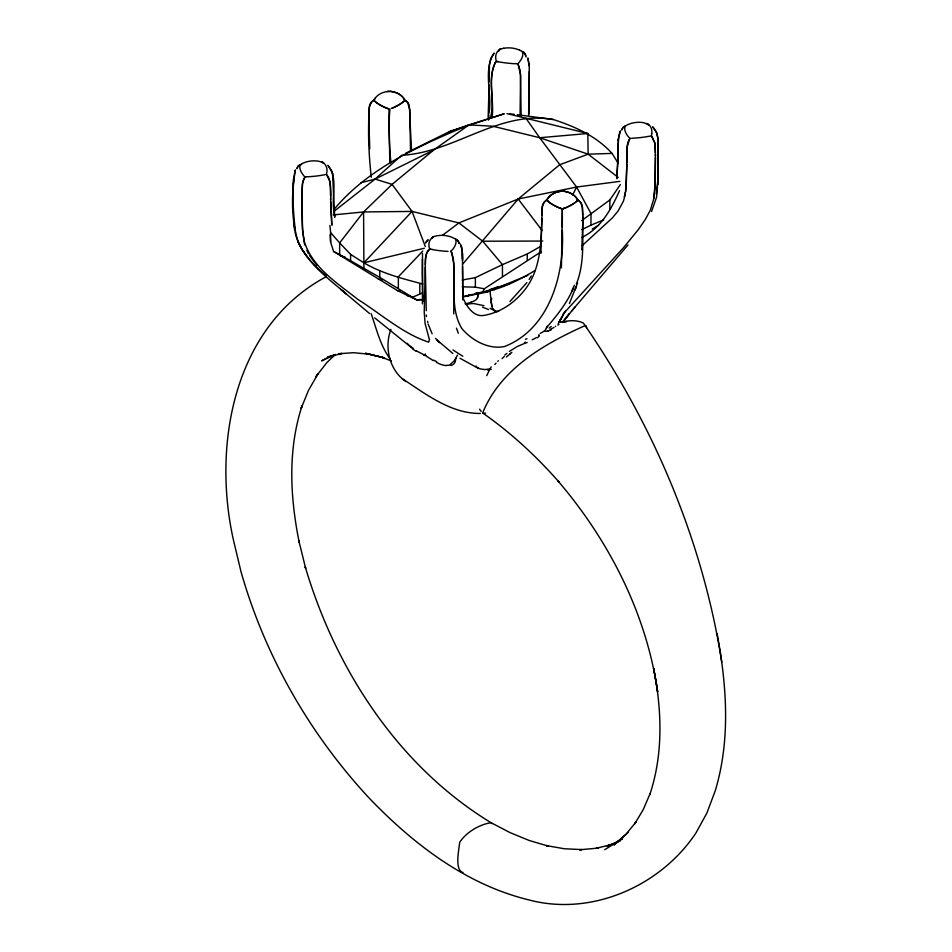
<?xml version="1.0" encoding="UTF-8"?>
<svg xmlns="http://www.w3.org/2000/svg" width="952" height="952" viewBox="0 0 952 952"><rect width="100%" height="100%" fill="white"/><g stroke="black" fill="none" stroke-linecap="round" stroke-linejoin="round"><path stroke-width="1.43" d="M305.866 176.858C300.642 180.297 302.76 190.555 302.058 196.1M302.058 193.744L302.462 229.408L304.354 243.319A75.589 59.119 -19.4 0 0 304.854 245.045M529.288 113.847L529.229 65.688L527.872 58.001L529.217 65.819M529.336 71.388L528.622 115.394M541.795 215.2L542.164 207.108L543.997 202.49M561.406 267.881L562.323 208.988L564.084 208.298L563.096 208.738M582.933 216.854C582.207 239.261 584.98 262.597 576.388 283.922M582.85 218.496L582.207 205.572A10.912 8.913 0.3 0 0 578.947 200.753L577.852 200.099M618.241 143.419L617.003 178.75M626.916 157.544L626.904 162.649M626.916 155.95C627.428 150.773 626.023 141.824 630.438 138.302M655.428 154.212L655 185.807L653.572 198.516M655.428 155.866L654.94 143.252L651.953 136.707L654.94 143.252L655.428 152.618M425.318 264.906C425.413 260.324 425.08 250.781 430.352 249.043M582.933 218.508L581.779 249.793M655.428 157.58L655.178 186.33L654.095 197.885L650.252 210.332L645.182 219.71L637.935 230.098L623.881 247.222L563.096 314.041M302.058 192.982L302.546 183.903L304.116 178.488A10.448 4.808 -69.1 0 1 304.271 178.095L304.747 177.143M529.312 100.971L529.276 108.314L529.288 106.207M541.795 218.436L540.926 253.351M562.311 230.348C564.774 274.521 549.363 329.035 504.56 346.516C488.555 349.753 472.073 340.518 461.91 328.654C450.974 310.661 454.877 288.337 453.83 268.238M651.549 211.511L656.582 197.195L658.284 176.168L658.26 140.408L657.07 133.589L652.596 126.747M489.149 84.99L488.067 119.583M489.173 81.943L489.435 64.736L490.685 58.536L494.124 53.074C482.628 70.519 492.565 94.093 488.911 113.597M620.442 130.852L618.348 139.159L618.11 159.96L618.134 158.794L616.694 177.929M626.892 164.434L625.714 191.661M295.358 170.039C291.407 193.518 290.872 219.388 298.321 242.367C308.448 264.085 328.428 278.686 346.183 293.882L340.864 289.432L369.65 313.601M293.347 184.569L293.454 178.869M422.498 253.458L422.426 303.89M492.113 117.322C494.385 99.46 487.21 79.218 495.266 62.606M618.217 146.013L618.241 144.847M658.118 184.034L658.284 176.168M618.217 144.585L618.74 135.969L620.014 131.614M618.3 140.551L618.348 139.159M520.078 115.561L520.554 75.708L519.923 69.746L518.257 64.736L520.506 74.423L521.149 116.263M488.602 119.976L488.876 115.002M490.601 117.203C495.314 99.413 486.936 78.647 495.647 62.13A9.829 6.819 -48.9 0 1 495.873 61.856L496.658 61.392M586.563 327.809L586.253 326.048A16.458 3.689 -39.4 0 0 584.468 325.882C543.437 344.303 500.312 369.34 482.688 412.859L483.2 413.323C511.283 433.077 536.642 456.496 559.229 482.319L557.967 480.903C609.03 540.665 646.42 613.623 657.665 691.902L653.548 667.959C661.866 709.728 663.473 754.02 649.728 794.837L650.228 793.325L643.29 809.497L634.817 823.706L636.031 822.004L625.773 834.487L614.147 844.781L628.356 832.274M651.703 133.637C651.085 137.386 652.548 135.553 648.562 136.362A24.502 4.665 -4.8 0 1 632.794 138.207L631.604 138.266M656.356 193.97L657.975 179.083L658.225 139.861L656.356 131.804L653.274 127.378M625.238 192.506L624.25 197.04M326.714 172.871L326.845 172.193A24.502 14.506 -30.5 0 0 323.656 163.078L323.156 162.709M326.631 173.276L326.607 173.371M491.708 298.333L491.375 300.261A52.824 29.131 3.6 0 0 491.256 302.522M304.807 177.012L303.212 174.954A24.502 11.21 27.1 0 1 299.975 165.838L301.927 163.708M621.751 130.031L623.465 126.997L628.011 124.557A24.502 21.051 9.3 0 1 643.778 122.713L648.514 124.534A24.502 14.566 -30.2 0 1 651.775 133.613M326.393 174.145L330.082 181.808L330.582 196.124M478.523 294.251L477.178 298.345A15.613 8.116 -2.6 0 1 476.702 299.095L476.369 299.452A11.638 5.736 -3.7 0 1 470.99 302.105M569.415 303.533L577.614 282.815M621.882 129.591C621.644 127.806 626.642 124.272 624.869 127.294A24.502 11.198 27.4 0 0 628.058 136.398L629.843 138.326L627.249 146.489L626.333 182.784L625.178 194.898L623.405 201.229L618.134 210.927L612.362 217.913L582.231 245.58M494.433 289.801L494.885 288.587M390.915 329.404C384.049 347.42 389.499 370.459 405.849 381.538M576.436 286.326L575.115 289.872L575.567 288.682M498.634 50.98L499.978 49.183L503.763 48.219M431.851 238.547L433.196 236.739L436.98 235.775A24.502 21.051 -9.3 0 1 452.747 237.619L457.293 240.047L459.007 243.093M295.132 170.325C291.098 190.626 293.502 212.308 295.477 232.8M574.413 285.243C568.451 301.475 557.301 315.041 546.222 328.035M572.568 289.765L572.116 290.884L573.497 287.504M456.187 358.226L455.092 360.451M498.693 50.825L500.109 49.123M431.91 238.381L433.315 236.679M462.529 296.5C465.825 305.271 473.192 317.504 484.14 315.386C499.312 312.708 512.83 304.057 522.707 292.347C543.652 268.333 540.7 235.144 542.438 205.62A10.912 8.913 -0.3 0 1 545.698 200.801L548.054 198.064A24.502 18.695 27.1 0 1 559.431 191.542M544.08 202.538A9.437 7.664 -0.1 0 1 546.948 200.087L548.162 197.98A24.502 18.766 26.8 0 1 559.586 191.471L560.716 191.257M457.507 355.072L454.175 360.856L450.332 364.378M424.735 355.191L425.354 353.93M486.734 375.659L489.28 370.316M572.723 194.946L576.603 187.044L619.919 181.356M541.212 251.685L484.282 288.777L482.581 292.204L463.838 296.429M581.803 237.476C601.117 228.028 611.172 209.345 619.573 190.626M483.949 369.65L490.185 368.912M558.217 323.74L558.979 322.502M559.824 320.776L565.381 311.078M563.322 314.672L558.919 322.312L561.466 317.908M547.376 326.215C545.258 331.355 544.425 330.927 540.2 333.426M529.145 279.412L531.323 275.973M581.708 220.59L609.851 199.968L620.383 184.533M371.078 102.709L369.233 107.326L368.864 118.667M375.219 98.175L374.541 99.186L375.147 98.187A24.502 18.695 27.1 0 1 386.75 91.63L387.976 91.392M526.896 282.601L509.939 301.522M405.421 153.379L449.261 131.685L504.227 113.776L468.967 124.902L433.529 150.142L392.093 184.367L363.581 211.951L339.65 242.903L339.65 254.565L379.777 277.377L416.702 299.904L422.64 299.809M495.326 62.523L496.313 61.368M562.37 322.478L569.344 313.791L562.489 322.323M518.531 63.034L519.471 61.892A24.502 11.198 -27.4 0 0 522.696 52.872L522.303 51.741M565.559 318.515L574.841 307.21M577.721 200.051L577.804 200.039A9.437 7.664 0.1 0 1 580.553 202.586L582.481 207.155L582.85 215.247M627.963 244.95L571.486 311.197M462.493 264.311L518.185 199.004L559.621 164.779L588.134 154.176L612.065 153.415L618.086 163.078M425.627 242.677L427.805 240.13M425.52 242.843L428.162 239.797M333.533 210.059C368.257 167.838 419.903 145.632 468.967 124.902L492.827 126.211L539.677 137.731L588.134 154.176L618.181 177.405M404.648 100.472L404.588 100.543M502.454 276.282L502.454 264.62L482.747 241.225L458.9 222.935L412.037 211.415L363.89 262.8L363.89 268.083M422.771 251.09L398.352 276.794L398.352 288.456M497.777 361.355L498.408 360.748M384.43 357.892L365.616 353.311L384.43 357.892L369.102 354.192L353.347 352.704L338.365 353.775L342.042 353.454L327.774 357.095L335.271 354.525L326.857 362.569L315.85 376.754L317.813 374.124L308.507 390.368L301.13 408.384L302.093 405.742C287.575 449.927 290.098 497.706 299.297 542.711L298.892 540.938L305.651 568.38L305.247 566.845C335.592 669.434 398.448 766.36 491.042 822.695L492.053 823.694M404.065 101.055L403.565 101.507M333.533 211.713L375.112 179.083L401.601 155.283C454.461 152.677 498.955 109.837 553.362 119.524C575.115 126.652 596.404 136.136 612.065 153.415M403.791 101.305L403.636 101.436A24.502 6.997 -17.6 0 1 392.283 108.111M614.147 844.781L617.8 841.556M576.65 201.229L577.471 200.384L576.65 201.229A24.502 7.08 -17.9 0 1 565.309 207.952A24.502 6.997 -17.6 0 0 576.781 201.265M504.762 355.072L506.869 353.37M559.229 322.252L560.157 321.74M500.704 48.945L499.11 49.956A24.502 14.506 30.5 0 0 495.825 59.131L496.325 61.202M442.359 235.406L458.9 222.935L518.185 199.004L576.603 187.044L590.978 213.51L590.978 225.172L581.779 229.622M372.803 100.936L374.469 99.198L373.91 100.21A9.437 7.747 0.1 0 0 371.09 102.721M509.415 351.419L517.174 346.54L524.897 343.291M433.922 236.501L432.327 237.524A24.502 14.506 30.5 0 0 429.043 246.687L429.661 248.9L426.734 253.184L425.496 258.682L424.223 312.03L425.092 323.549L429.411 339.65L428.721 342.149C402.934 333.831 380.931 313.851 357.988 299.511C337.96 283.613 313.565 268.428 304.795 243.081C301.153 228.278 302.474 212.867 302.058 197.754M491.827 288.694L486.996 292.062L463.862 296.738M475.857 292.978C496.968 291.455 517.067 281.256 535.024 270.546M618.967 840.818L622.477 838.617M325.858 276.901C233.276 326.655 212.236 445.476 233.478 540.212L241.011 571.724C264.834 655.559 309.21 733.242 368.317 797.181C412.252 843.246 465.29 884.218 528.098 899.723L529.931 900.187C592.239 916.324 660.807 885.765 695.841 833.119L706.872 813.079L715.226 790.826C730.66 739.799 726.757 685.357 717.094 633.627M604.794 849.672L622.251 838.76M622.418 838.641L612.898 844.567L620.24 840.699M493.338 288.266L486.996 292.062L482.581 292.204L509.082 283.863M592.287 229.004L598.618 225.207M462.184 280.043L475.357 277.627L502.454 264.62L527.241 253.982L541.212 246.068M331.237 355.762L321.645 360.844L335.271 354.525M301.986 163.685L303.152 163.113A24.502 21.051 9.3 0 1 318.92 161.269L322.847 162.506M497.551 286.695L486.996 292.062L527.836 275.354M360.737 182.796L375.112 179.083L433.529 150.142M412.74 297.143L422.581 292.895M391.439 108.373L392.307 108.004M565.155 207.881L564.072 208.345M565.167 207.845L562.323 209.44M590.978 225.172L603.627 219.876M620.145 840.604L607.031 846.078L611.803 844.472L596.178 848.28L598.51 848.077L579.59 849.767L581.827 849.589L564.357 848.756L546.222 845.578L548.066 846.042L529.312 840.521L510.248 832.714L491.042 822.695C479.308 824.503 466.242 832.191 459.661 842.389C459.031 849.708 454.294 869.926 462.981 872.532M389.987 108.956C388.404 122.986 389.118 146.037 390.939 162.578M449.261 131.685L468.967 124.902M525.778 342.994L527.194 342.506M471.204 302.331L470.121 302.641A14.625 6.497 -5.4 0 1 465.076 303.724M466.147 304.497L467.432 304.176M424.378 248.234L363.89 262.8L350.586 254.374L339.65 242.903L330.618 232.621L329.904 225.422M326.024 174.442C331.046 177.31 331.272 192.804 330.594 199.658M306.461 176.834L308.115 176.751A24.502 4.665 -4.8 0 0 323.728 174.93L324.93 174.68M485.639 413.12L483.2 413.323M386.714 91.57L390.832 91.392M559.407 191.483L560.549 191.316M490.161 369.447L491.161 369.328L489.804 369.483M421.082 299.428L416.702 299.904L397.472 290.598L333.593 251.459L330.618 242.165L330.082 234.835M333.248 214.914L363.581 211.951L412.037 211.415L425.318 246.532M388.214 91.416L390.391 91.404M506.976 113.645L525.897 118.238L539.677 137.731L587.824 133.506L588.134 154.176M561.525 191.209L562.751 191.138L561.74 191.162M566.44 321.645L562.739 321.883C569.534 320.36 577.007 319.92 583.409 323.085C653.06 424.08 702.885 540.629 721.771 662.235M480.355 413.454C450.808 413.739 425.711 393.938 402.101 378.575M363.581 211.951L363.89 262.8C381.871 273.474 402.898 278.769 422.736 283.993M566.19 321.597L560.3 321.705L560.942 321.681M407.218 295.774L410.181 295.751M482.747 241.225L542.795 241.046M498.122 61.701L497.087 61.475L498.967 61.868A24.502 4.665 4.8 0 0 514.746 63.713C516.781 62.951 519.602 65.272 517.329 63.82M450.546 251.376L452.688 249.448A24.502 11.198 -27.4 0 0 455.889 240.344C454.104 237.06 459.923 241.606 459.114 243.557M462.184 286.802L475.357 287.171L484.282 288.777M397.472 290.598L400.411 290.824M390.57 91.416L392.236 91.582A24.502 18.766 -26.8 0 1 403.636 98.139L404.695 100.031L403.577 98.234A24.502 18.695 -27.1 0 0 392.2 91.701L390.951 91.463M646.836 123.451L648.788 125.176M321.978 162.007L322.3 162.066A9.829 4.439 -70.2 0 1 322.454 162.126L323.728 163.316L322.621 162.197M576.484 198.028L577.674 199.932L576.579 198.016A24.502 18.695 -27.1 0 0 565.214 191.483L563.703 191.221M563.608 191.269L565.083 191.411M509.998 113.835L514.377 114.347M517.305 114.692L553.362 119.524M431.018 249.186L432.184 249.424M497.027 61.475L496.575 61.368M378.111 278.972L382.454 279.852M525.897 118.238L587.824 133.506M375.112 179.083L392.093 184.367L412.037 211.415M339.745 255.481L345.362 257.349M483.925 305.675L473.81 303.569A14.292 7.806 -2.7 0 0 467.48 304.235M380.788 356.988L391.391 360.879M562.025 208.916L560.216 208.202M388.963 109.064L389.796 163.244M561.371 208.666L560.954 208.5M388.475 108.766L386.643 108.004M387.916 108.54L388.535 108.897M561.204 208.547L559.49 207.833M387.762 108.587L386.476 108.052A24.502 6.997 17.6 0 1 375.017 101.436L374.79 101.067M560.228 208.143L559.478 207.893M519.673 50.135L524.076 52.491L525.79 55.537M478.57 368.519L460.006 358.273M436.337 362.331L437.503 362.879A29.429 25.061 -52.2 0 0 446.393 365.651M490.066 308.317L496.325 311.768M647.479 123.641L648.847 125.319M333.593 251.459L339.65 254.565M423.652 354.596L416.167 350.764M433.255 360.63L425.794 355.822M413.489 349.146L412.49 348.432M405.992 100.888L404.969 100.234A9.437 7.747 -0.1 0 1 407.706 102.768L409.812 109.777L410.514 151.273M452.831 353.442L437.004 339.983M412.656 348.563L374.695 317.897M548.138 201.253L547.019 200.36M375.136 101.459L375.052 101.4A24.502 7.08 17.9 0 0 386.322 108.123M326.096 275.747C312.542 264.394 299.452 250.519 295.18 232.823M547.84 200.991L547.043 200.372M374.124 100.4L374.612 100.888L374.017 100.388M435.552 338.377L439.586 342.637L437.575 340.507M328.535 166.065L332.01 171.741M327.738 165.303C339.138 178.214 330.582 197.992 334.366 213.284M316.814 265.322L309.578 255.648M389.939 358.583C380.181 345.433 376.552 328.952 371.185 313.732M576.603 187.044L539.677 137.731M518.185 199.004L542.128 230.515M479.558 409.182L481.236 411.454M303.01 250.781L307.21 256.814M522.267 51.67L523.041 51.801A10.448 7.116 -49.7 0 1 523.303 51.943L525.171 53.919L526.087 57.013M432.137 333.831L428.15 324.108M298.321 242.367L303.081 251.435M308.543 253.839L306.794 250.269M460.97 245.307L461.589 247.163M460.316 243.902L462.22 250.233L462.541 260.598M456.448 328.119L458.317 333.248M332.545 173.454L334.747 217.294L334.2 213.177M331.843 171.193L332.724 174.026M491.91 306.485L491.244 302.522M427.591 321.312L427.853 322.716M491.815 305.949L489.768 289.384M461.47 246.627L462.434 253.375L462.839 299.975M371.28 177.274C368.65 153.641 367.674 129.412 369.507 105.72A10.912 8.913 0.3 0 1 372.756 100.9M331.974 225.481L330.582 197.873M411.538 150.69L409.931 118.714M331.665 224.339L330.606 201.467M293.597 221.197L294.454 229.384M463.338 296.548L462.672 286.826M369.757 148.75L368.781 118.655M426.294 310.721L425.318 267.274M422.402 273.343L422.819 296.988M422.688 295.084L423.093 301.356M453.771 313.863L453.771 263.276L451.593 252.554L453.354 258.409L453.83 267.488M462.541 259.063L462.434 253.375M462.755 289.325L462.541 266.56M562.323 210.118L562.334 227.159M609.851 199.968L609.851 209.523M527.241 253.982L527.241 260.134M475.357 277.627L475.357 287.171M422.39 259.158L422.39 273.212M419.808 284.124L419.808 293.668M410.014 116.953L409.289 105.672A10.912 8.913 -0.3 0 0 406.04 100.852M379.777 271.225L379.777 277.377M350.586 254.374L350.586 260.515M330.618 232.621L330.618 242.165M489.376 369.816A41.067 2.749 -38.9 0 1 487.829 370.173M494.778 364.461A41.126 1.559 -42.3 0 1 496.063 363.176M502.061 358.583A39.187 1.797 -41.8 0 1 504.31 356.464M506.416 356.988A33.725 3.522 -38.5 0 1 510.57 353.442M509.844 353.882A31.749 7.664 -33.5 0 1 511.878 352.371M524.528 342.494A30.285 5.95 -19 0 1 525.552 342.137M527.015 338.722A19.504 1.571 -18.5 0 1 525.385 339.281M536.369 337.555A14.946 6.295 -13.5 0 1 532.144 339.757M538.891 336.056A9.794 4.903 -9.9 0 1 537.44 337.793M538.88 334.628A6.593 3.13 -13.5 0 1 538.999 336.044M557.765 325.084A31.749 4.343 -42.1 0 1 558.907 324.453M555.647 326.167A30.285 3.344 -44.4 0 1 555.373 326.536M551.267 326.5A19.504 4.165 -29.4 0 1 549.197 328.059M553.969 327.393A14.946 5.724 -10.3 0 1 550.161 329.356M551.244 329.868A9.794 4.391 -5.4 0 1 548.185 330.808M548.328 330.963A6.593 2.594 -6.7 0 1 544.163 331.308M490.209 368.495A18.85 4.177 -72.6 0 1 491.161 366.889M482.474 307.175A62.725 39.282 -6 0 1 488.519 309.59M469.169 294.644A8.33 4.082 -6.1 0 1 467.253 296.5M503.775 48.278A24.502 20.98 -9.3 0 1 519.506 50.099M477.333 298.166A19.183 9.925 -3.2 0 0 477.785 297L478.023 295.774A34.653 17.767 -5.2 0 0 478.047 294.025L477.999 293.43A66.331 33.927 -7.5 0 0 477.856 292.645M403.827 101.4A24.502 7.08 -17.9 0 1 392.474 108.064M448.059 251.399A24.502 4.784 4.9 0 1 431.958 249.483M426.472 316.528A75.589 13.982 -84.4 0 1 426.282 314.993M462.839 356.215A911.504 368.638 -31.2 0 1 453.021 349.943M483.89 369.328A11.317 7.64 11.4 0 1 479.023 368.495M547.983 201.229A24.502 7.08 17.9 0 0 559.324 207.905A24.502 6.997 17.6 0 1 547.864 201.312M476.369 366.841A16.815 10.722 8.7 0 1 475.964 365.985M478.773 368.269A4.51 2.368 19.2 0 1 477.25 367.27M412.847 347.956A29.429 23.027 -38.2 0 1 407.242 343.327M415.905 351.157A58.691 45.339 -51.2 0 1 413.311 349.384M423.569 354.953A67.128 49.028 79.1 0 1 424.64 355.56M424.83 354.81A67.128 49.635 80.9 0 1 425.901 355.429M436.682 361.665A58.691 48.849 -37 0 1 433.624 360.118M450.344 364.878A10.722 8.532 -35.4 0 1 446.44 365.306M455.532 360.344A5.652 3.879 -28.6 0 1 451.188 365.556M492.827 308.865A24.573 13.721 2.4 0 1 491.815 306.485M493.077 308.9A8.639 4.891 0.9 0 0 494.885 310.566A8.639 4.855 1.1 0 0 497.801 311.601M498.646 311.399A24.573 12.745 2.1 0 1 498.158 311.304M565.06 191.519A24.502 18.766 -26.8 0 1 576.484 198.028M296.893 168.587L298.238 165.91L300.546 164.506L298.131 166.041L296.893 168.587M451.034 251.411L451.617 252.601L451.046 251.447"/></g></svg>
